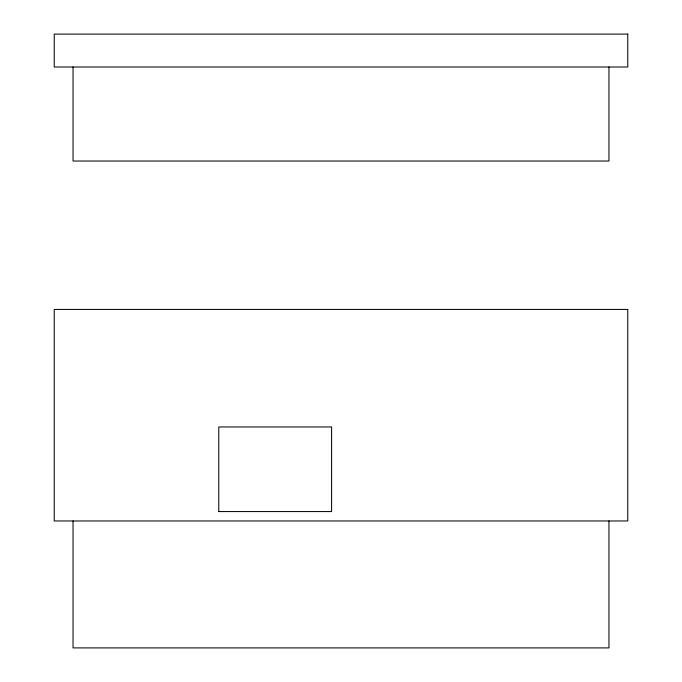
<?xml version="1.0" encoding="UTF-8"?>
<svg xmlns="http://www.w3.org/2000/svg" width="682" height="682" viewBox="0 0 682 682"><rect width="100%" height="100%" fill="white"/><g stroke="black" fill="none" stroke-linecap="round" stroke-linejoin="round"><path stroke-width="1.02" d="M218.521 511.568L331.597 511.568L331.597 426.958L218.777 426.958L218.777 511.568M608.958 67.007L608.958 161.029L73.042 161.029L73.042 67.007M608.958 520.971L608.958 647.9L73.042 647.9L73.042 520.971M627.764 34.1L54.236 34.1L54.236 67.007L627.764 67.007L627.764 34.1M627.764 309.432L54.236 309.432L54.236 520.971L627.764 520.971L627.764 309.432"/></g></svg>
